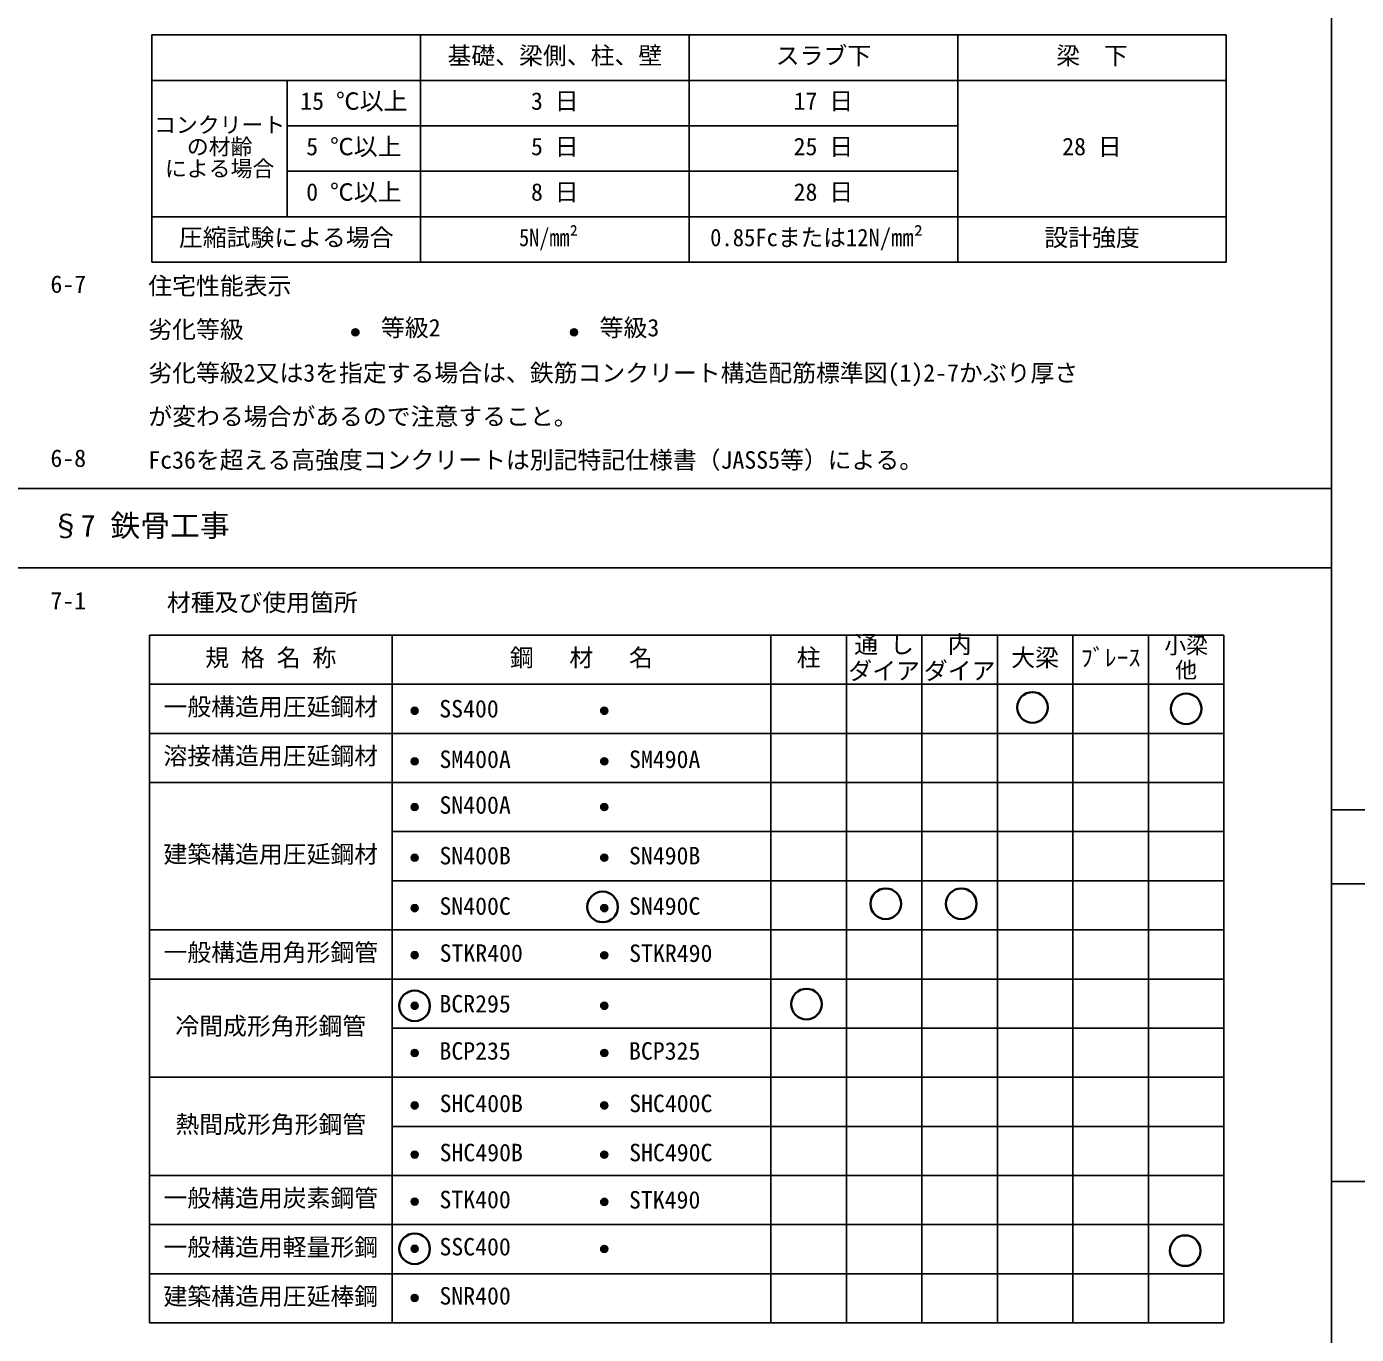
# Model space of a CAD drawing. Units: millimetres, scale not verified. Extents: x -2600816 to 953898, y -19190 to 3453324.
# Drawn here: x -497 to 11695, y -4930 to 7064 of the extents above; entities that cross this region are included whole.
import ezdxf
from ezdxf.enums import TextEntityAlignment as Align

# ---------------------------------------------------------------- set-up
doc = ezdxf.new("R2010")
doc.units = ezdxf.units.MM
doc.header["$LTSCALE"] = 100
doc.layers.add('0-1_躯体', color=7, linetype='Continuous', lineweight=25)
doc.styles.add('ＭＳ ゴシック', font='')
doc.styles.get('ＭＳ ゴシック').set_extended_font_data('MS Gothic')

msp = doc.modelspace()

# ---------------------------------------------------------------- linework, layer by layer
at = {"layer": '0-1_躯体'}
for p, q in [((11468, 17717.1), (11468, -15959.5)), ((652.7, 4902.5), (652.7, 6987.8)), ((10502.6, 6987.8), (652.7, 6987.8)), ((3115.2, 4902.5), (3115.2, 6987.8)), ((5577.7, 4902.5), (5577.7, 6987.8)), ((8040.1, 4902.5), (8040.1, 6987.8)), ((10502.6, 4902.5), (10502.6, 6987.8)), ((10502.6, 6570.7), (652.7, 6570.7)), ((1893.6, 5319.5), (1893.6, 6570.7)), ((8040.1, 6153.6), (1893.6, 6153.6)), ((8040.1, 5736.6), (1893.6, 5736.6)), ((10502.6, 5319.5), (652.7, 5319.5)), ((10502.6, 4902.5), (652.7, 4902.5)), ((11468, 2828.1), (-728.5, 2828.1)), ((11468, 2099.5), (-728.5, 2099.5)), ((630.8, 1483), (630.8, -4824.5)), ((10480.7, 1483), (630.8, 1483)), ((2853.9, 1483), (2853.9, -4824.5)), ((6326.8, 1484.2), (6326.8, -4824.5)), ((7019.1, 1484), (7019.1, -4824.5)), ((7711.5, 1483.8), (7711.5, -4824.5)), ((8403.8, 1483.6), (8403.8, -4824.5)), ((9096.1, 1483.4), (9096.1, -4824.5)), ((9788.4, 1483.2), (9788.4, -4824.5)), ((10480.7, 1483), (10480.7, -4824.5)), ((10480.7, 1032.4), (630.8, 1032.4)), ((10480.7, 581.9), (630.8, 581.9)), ((10480.7, 131.4), (630.8, 131.4)), ((23664.6, -118.8), (11468, -118.8)), ((10480.7, -319.2), (2853.9, -319.2)), ((10480.7, -769.7), (2853.9, -769.7)), ((11468, -797.6), (23664.6, -797.6)), ((10480.7, -1220.2), (630.8, -1220.2)), ((10480.7, -1670.8), (630.8, -1670.8)), ((10480.7, -2121.3), (2853.9, -2121.3)), ((10480.7, -2571.8), (630.8, -2571.8)), ((10480.7, -3022.4), (2853.9, -3022.4)), ((10480.7, -3472.9), (630.8, -3472.9)), ((11468, -3527), (23664.6, -3527)), ((10480.7, -3923.4), (630.8, -3923.4)), ((10480.7, -4374), (630.8, -4374)), ((10480.7, -4824.5), (630.8, -4824.5))]:
    msp.add_line(p, q, dxfattribs=at)
msp.add_lwpolyline([(11468, 17717.1), (11468, -15959.5), (-25121.6, -15959.5)], dxfattribs=at)
for centre, radius in [((2518.2, 4260.1), 32.2), ((2518.2, 4260.1), 25.7), ((2518.2, 4260.1), 19.3), ((2518.2, 4260.1), 11.6), ((4522.9, 4260.1), 32.2), ((4522.9, 4260.1), 25.7), ((4522.9, 4260.1), 19.3), ((4522.9, 4260.1), 11.6), ((2518.2, 4260.1), 5.15), ((2518.2, 4260.1), 2.57), ((2518.2, 4260.1), 0.64), ((4522.9, 4260.1), 5.15), ((4522.9, 4260.1), 2.57), ((4522.9, 4260.1), 0.64), ((3061.1, 789.1), 32.2), ((3061.1, 789.1), 25.7), ((3061.1, 789.1), 19.3), ((3061.1, 789.1), 11.6), ((3061.1, 789.1), 5.15), ((3061.1, 789.1), 2.57), ((3061.1, 789.1), 0.64), ((4798.9, 789.1), 32.2), ((4798.9, 789.1), 25.7), ((4798.9, 789.1), 19.3), ((4798.9, 789.1), 11.6), ((4798.9, 789.1), 5.15), ((4798.9, 789.1), 2.57), ((4798.9, 789.1), 0.64), ((3061.1, 325.7), 32.2), ((3061.1, 325.7), 25.7), ((3061.1, 325.7), 19.3), ((3061.1, 325.7), 11.6), ((3061.1, 325.7), 5.15), ((3061.1, 325.7), 2.57), ((3061.1, 325.7), 0.64), ((4798.9, 325.7), 32.2), ((4798.9, 325.7), 25.7), ((4798.9, 325.7), 19.3), ((4798.9, 325.7), 11.6), ((4798.9, 325.7), 5.15), ((4798.9, 325.7), 2.57), ((4798.9, 325.7), 0.64), ((3061.1, -93.9), 32.2), ((3061.1, -93.9), 25.7), ((3061.1, -93.9), 19.3), ((3061.1, -93.9), 11.6), ((3061.1, -93.9), 5.15), ((3061.1, -93.9), 2.57), ((3061.1, -93.9), 0.64), ((4798.9, -93.9), 32.2), ((4798.9, -93.9), 25.7), ((4798.9, -93.9), 19.3), ((4798.9, -93.9), 11.6), ((4798.9, -93.9), 5.15), ((4798.9, -93.9), 2.57), ((4798.9, -93.9), 0.64), ((3061.1, -558.6), 32.2), ((3061.1, -558.6), 25.7), ((3061.1, -558.6), 19.3), ((3061.1, -558.6), 11.6), ((3061.1, -558.6), 5.15), ((3061.1, -558.6), 2.57), ((3061.1, -558.6), 0.64), ((4798.9, -558.6), 32.2), ((4798.9, -558.6), 25.7), ((4798.9, -558.6), 19.3), ((4798.9, -558.6), 11.6), ((4798.9, -558.6), 5.15), ((4798.9, -558.6), 2.57), ((4798.9, -558.6), 0.64), ((3061.1, -1020.7), 32.2), ((3061.1, -1020.7), 25.7), ((3061.1, -1020.7), 19.3), ((3061.1, -1020.7), 11.6), ((3061.1, -1020.7), 5.15), ((3061.1, -1020.7), 2.57), ((3061.1, -1020.7), 0.64), ((4798.9, -1020.7), 32.2), ((4798.9, -1020.7), 25.7), ((4798.9, -1020.7), 19.3), ((4798.9, -1020.7), 11.6), ((4798.9, -1020.7), 5.15), ((4798.9, -1020.7), 2.57), ((4798.9, -1020.7), 0.64), ((3061.1, -1451.9), 32.2), ((3061.1, -1451.9), 25.7), ((3061.1, -1451.9), 19.3), ((3061.1, -1451.9), 11.6), ((3061.1, -1451.9), 5.15), ((3061.1, -1451.9), 2.57), ((3061.1, -1451.9), 0.64), ((4798.9, -1453.2), 32.2), ((4798.9, -1453.2), 25.7), ((4798.9, -1453.2), 19.3), ((4798.9, -1453.2), 11.6), ((4798.9, -1453.2), 5.15), ((4798.9, -1453.2), 2.57), ((4798.9, -1453.2), 0.64), ((3061.1, -1916.6), 32.2), ((3061.1, -1916.6), 25.7), ((3061.1, -1916.6), 19.3), ((3061.1, -1916.6), 11.6), ((3061.1, -1916.6), 5.15), ((3061.1, -1916.6), 2.57), ((3061.1, -1916.6), 0.64), ((4798.9, -1916.6), 32.2), ((4798.9, -1916.6), 25.7), ((4798.9, -1916.6), 19.3), ((4798.9, -1916.6), 11.6), ((4798.9, -1916.6), 5.15), ((4798.9, -1916.6), 2.57), ((4798.9, -1916.6), 0.64), ((3061.1, -2349.1), 32.2), ((3061.1, -2349.1), 25.7), ((3061.1, -2349.1), 19.3), ((3061.1, -2349.1), 11.6), ((3061.1, -2349.1), 5.15), ((3061.1, -2349.1), 2.57), ((3061.1, -2349.1), 0.64), ((4798.9, -2349.1), 32.2), ((4798.9, -2349.1), 25.7), ((4798.9, -2349.1), 19.3), ((4798.9, -2349.1), 11.6), ((4798.9, -2349.1), 5.15), ((4798.9, -2349.1), 2.57), ((4798.9, -2349.1), 0.64), ((3061.1, -2830.6), 32.2), ((4798.9, -2830.6), 32.2), ((3061.1, -2830.6), 25.7), ((3061.1, -2830.6), 19.3), ((3061.1, -2830.6), 11.6), ((3061.1, -2830.6), 5.15), ((3061.1, -2830.6), 2.57), ((3061.1, -2830.6), 0.64), ((4798.9, -2830.6), 25.7), ((4798.9, -2830.6), 19.3), ((4798.9, -2830.6), 11.6), ((4798.9, -2830.6), 5.15), ((4798.9, -2830.6), 2.57), ((4798.9, -2830.6), 0.64), ((3061.1, -3281.1), 32.2), ((3061.1, -3281.1), 25.7), ((3061.1, -3281.1), 19.3), ((3061.1, -3281.1), 11.6), ((3061.1, -3281.1), 5.15), ((3061.1, -3281.1), 2.57), ((3061.1, -3281.1), 0.64), ((4798.9, -3281.1), 32.2), ((4798.9, -3281.1), 25.7), ((4798.9, -3281.1), 19.3), ((4798.9, -3281.1), 11.6), ((4798.9, -3281.1), 5.15), ((4798.9, -3281.1), 2.57), ((4798.9, -3281.1), 0.64), ((3061.1, -3712.3), 32.2), ((3061.1, -3712.3), 25.7), ((3061.1, -3712.3), 19.3), ((3061.1, -3712.3), 11.6), ((3061.1, -3712.3), 5.15), ((3061.1, -3712.3), 2.57), ((3061.1, -3712.3), 0.64), ((4798.9, -3714.9), 32.2), ((4798.9, -3714.9), 25.7), ((4798.9, -3714.9), 19.3), ((4798.9, -3714.9), 11.6), ((4798.9, -3714.9), 5.15), ((4798.9, -3714.9), 2.57), ((4798.9, -3714.9), 0.64), ((3061.1, -4144.8), 32.2), ((3061.1, -4144.8), 25.7), ((3061.1, -4144.8), 19.3), ((3061.1, -4144.8), 11.6), ((3061.1, -4144.8), 5.15), ((3061.1, -4144.8), 2.57), ((3061.1, -4144.8), 0.64), ((4798.9, -4146.1), 32.2), ((4798.9, -4146.1), 25.7), ((4798.9, -4146.1), 19.3), ((4798.9, -4146.1), 11.6), ((4798.9, -4146.1), 5.15), ((4798.9, -4146.1), 2.57), ((4798.9, -4146.1), 0.64), ((3061.1, -4595.4), 32.2), ((3061.1, -4595.4), 25.7), ((3061.1, -4595.4), 19.3), ((3061.1, -4595.4), 11.6), ((3061.1, -4595.4), 5.15), ((3061.1, -4595.4), 2.57), ((3061.1, -4595.4), 0.64)]:
    msp.add_circle(centre, radius, dxfattribs=at)
at = {"layer": '0-1_躯体', "color": 3, "lineweight": 35}
for centre in [(8725.5, 820.1), (8725.5, 820.1), (10134.6, 807.2), (7380.1, -980.8), (8072.4, -980.8), (4784.2, -1009.8), (3061.1, -1916.6), (6653.6, -1901), (3061.1, -4144.8), (10125.9, -4162.2)]:
    msp.add_circle(centre, 140.5, dxfattribs=at)

# ---------------------------------------------------------------- texts
at = {"layer": '0-1_躯体', "style": 'ＭＳ ゴシック'}
for s, height, p in [('基礎、梁側、柱、壁', 160.3, (3362.3, 6669.9)), ('スラブ下', 160.3, (6371.5, 6669.9)), ('梁  下', 160.3, (8943.3, 6669.9)), ('15 ℃以上', 160.3, (2012.3, 6252.8)), ('3 日', 160.3, (4127.7, 6252.8)), ('17 日', 160.3, (6535.5, 6252.8)), ('コンクリート', 147, (671.7, 6045.3)), ('の材齢', 147, (972.4, 5844.9)), ('5 ℃以上', 160.3, (2067, 5835.8)), ('5 日', 160.3, (4127.7, 5835.8)), ('25 日', 160.3, (6535.5, 5835.8)), ('28 日', 160.3, (8998, 5835.8)), ('による場合', 147, (771.9, 5644.4)), ('0 ℃以上', 160.3, (2067, 5418.7)), ('8 日', 160.3, (4127.7, 5418.7)), ('28 日', 160.3, (6535.5, 5418.7)), ('圧縮試験による場合', 160.3, (899.8, 5001.6)), ('設計強度', 160.3, (8834, 5001.6)), ('6-7', 160.3, (-278, 4573.6)), ('住宅性能表示', 160.3, (619.2, 4557.6)), ('劣化等級', 160.3, (619.2, 4158.5)), ('等級2', 160.3, (2752.7, 4174.6)), ('等級3', 160.3, (4757.4, 4174.6)), ('劣化等級2又は3を指定する場合は、鉄筋コンクリート構造配筋標準図(1)2-7かぶり厚さ', 160.3, (619.2, 3759.5)), ('が変わる場合があるので注意すること。', 160.3, (619.2, 3360.4)), ('6-8', 160.3, (-278, 2977.5)), ('Fc36を超える高強度コンクリートは別記特記仕様書（JASS5等）による。', 160.3, (619.2, 2961.4)), ('§7 鉄骨工事', 200.4, (-272.9, 2327.1)), ('7-1', 160.3, (-278, 1670.3)), ('材種及び使用箇所', 160.3, (789.8, 1654.2)), ('通 し', 160.3, (7091.9, 1269)), ('内', 160.3, (7948.3, 1269.3)), ('小梁', 147, (9934.1, 1269.1)), ('規 格 名 称', 160.3, (1140.9, 1148.3)), ('鋼   材   名', 160.3, (3934.2, 1148.3)), ('柱', 160.3, (6563.6, 1149)), ('大梁', 160.3, (8531.2, 1148.7)), ('ﾌﾞﾚｰｽ', 160.3, (9168.9, 1148.6)), ('ダイア', 160.3, (7037.2, 1027.7)), ('ダイア', 160.3, (7729.6, 1028.1)), ('他', 147, (10034.3, 1046.1)), ('一般構造用圧延鋼材', 160.3, (758.2, 697.8)), ('SS400', 160.3, (3286.9, 679.8)), ('溶接構造用圧延鋼材', 160.3, (758.2, 247.3)), ('SM400A', 160.3, (3288.5, 216.4)), ('SM490A', 160.3, (5026.3, 216.4)), ('SN400A', 160.3, (3288.5, -203.3)), ('建築構造用圧延鋼材', 160.3, (758.2, -653.8)), ('SN400B', 160.3, (3288.5, -667.9)), ('SN490B', 160.3, (5026.3, -667.9)), ('SN400C', 160.3, (3288.5, -1130.1)), ('SN490C', 160.3, (5026.3, -1130.1)), ('一般構造用角形鋼管', 160.3, (758.2, -1554.9)), ('STKR400', 160.3, (3290.1, -1561.3)), ('STKR490', 160.3, (5027.9, -1562.6)), ('BCR295', 160.3, (3288.5, -2026)), ('冷間成形角形鋼管', 160.3, (867.5, -2230.6)), ('BCP235', 160.3, (3288.5, -2458.5)), ('BCP325', 160.3, (5026.3, -2458.5)), ('SHC400B', 160.3, (3290.1, -2939.9)), ('SHC400C', 160.3, (5027.9, -2939.9)), ('熱間成形角形鋼管', 160.3, (867.5, -3131.7)), ('SHC490B', 160.3, (3290.1, -3390.4)), ('SHC490C', 160.3, (5027.9, -3390.4)), ('一般構造用炭素鋼管', 160.3, (758.2, -3807.5)), ('STK400', 160.3, (3288.5, -3821.7)), ('STK490', 160.3, (5026.3, -3824.2)), ('一般構造用軽量形鋼', 160.3, (758.2, -4258)), ('SSC400', 160.3, (3288.5, -4254.2)), ('建築構造用圧延棒鋼', 160.3, (758.2, -4708.6)), ('SNR400', 160.3, (3288.5, -4704.7))]:
    msp.add_text(s, height=height, dxfattribs=at).set_placement(p, align=Align.BOTTOM_LEFT)
for s, width, p in [('5N/mm²', 0.85, (4018.4, 5001.6)), ('0.85Fcまたは12N/mm²', 0.95, (5770.1, 5001.6))]:
    msp.add_text(s, height=160.3, dxfattribs=dict(at, width=width)).set_placement(p, align=Align.BOTTOM_LEFT)

doc.saveas('drawing.dxf')
